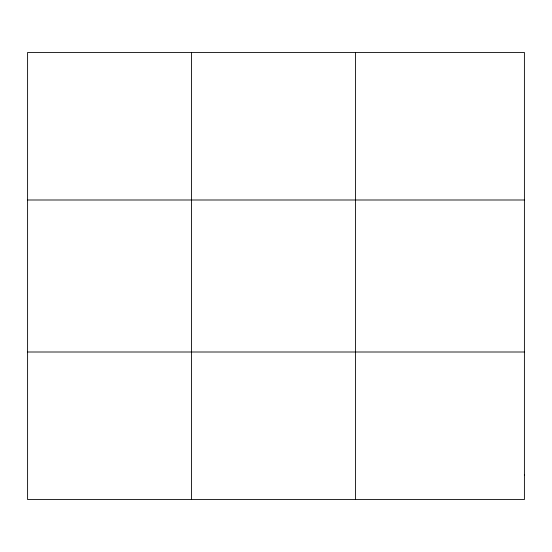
<?xml version="1.0" encoding="UTF-8"?>
<svg xmlns="http://www.w3.org/2000/svg" width="552" height="552" viewBox="0 0 552 552"><rect width="100%" height="100%" fill="white"/><g stroke="black" fill="none" stroke-linecap="round" stroke-linejoin="round"><path stroke-width="0.83" d="M191.544 499.546L191.544 52.454M355.488 499.546L355.488 52.454M27.6 199.996L524.4 199.996M27.6 352.003L524.4 352.003M524.4 474.955L524.4 499.546L27.6 499.546L27.6 52.454L524.4 52.454L524.4 474.955"/></g></svg>
